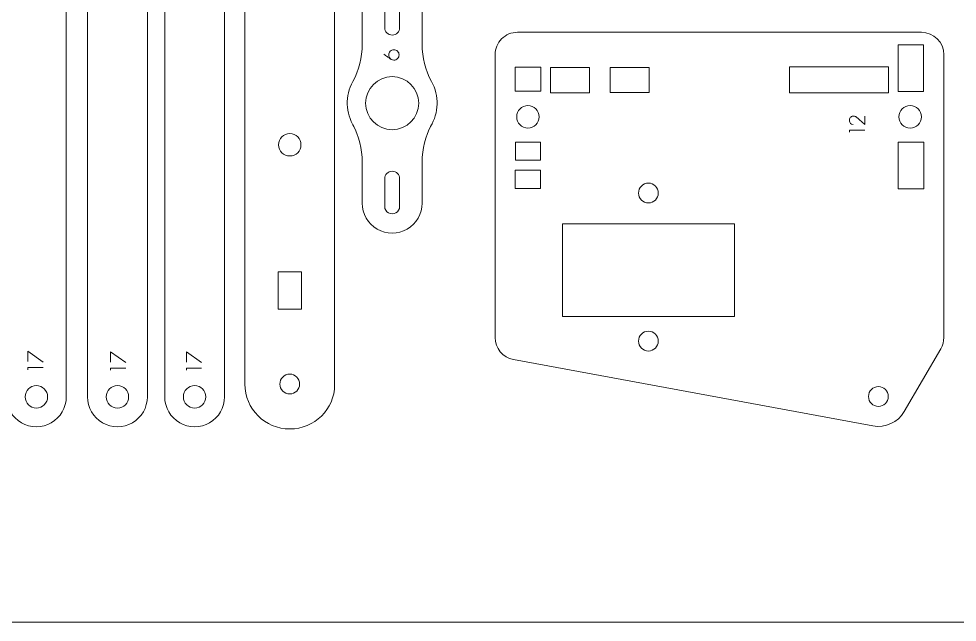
# Model space of a CAD drawing. Header units: millimetres. Extents: x 1 to 3601, y 1 to 1248.
# Drawn here: x 1348.5 to 1473.9, y 1.5 to 82.2 of the extents above; entities that cross this region are included whole.
import ezdxf

# ---------------------------------------------------------------- set-up
doc = ezdxf.new("R2010")
doc.units = ezdxf.units.MM
doc.layers.get('0').update_dxf_attribs({"lineweight": 5})
for name, color, linetype, lineweight in [('MARCATGE', 1, 'Continuous', 5), ('NO IMPRES', 5, 'Continuous', 5), ('TALL 1', 4, 'Continuous', 5)]:
    doc.layers.add(name, color=color, linetype=linetype, lineweight=lineweight)

msp = doc.modelspace()

# ---------------------------------------------------------------- linework, layer by layer
for points, knots in [([(1390.73, 108.13), (1390.73, 108.13), (1390.7, 108.19), (1390.7, 108.19), (1390.7, 108.19), (1390.7, 108.19), (1390.7, 33.25), (1390.7, 33.25), (1390.7, 33.25), (1390.7, 29.94), (1388.01, 27.33), (1384.7, 27.33), (1384.7, 27.33), (1381.38, 27.33), (1378.7, 30.02), (1378.7, 33.33), (1378.7, 33.33), (1378.7, 33.33), (1378.7, 108.19), (1378.7, 108.19), (1378.7, 108.19), (1378.7, 108.19), (1378.69, 108.14), (1378.69, 108.14), (1378.69, 108.14), (1377.54, 109.42), (1376.81, 111.17), (1376.81, 113.41), (1376.81, 113.41), (1376.81, 117.77), (1380.35, 121.31), (1384.72, 121.31), (1384.72, 121.31), (1389.08, 121.31), (1392.62, 117.77), (1392.62, 113.41), (1392.62, 113.41), (1392.62, 111.17), (1391.88, 109.41), (1390.73, 108.13)], [0, 0, 0, 0, 0.090909, 0.090909, 0.090909, 0.090909, 0.181818, 0.181818, 0.181818, 0.181818, 0.272727, 0.272727, 0.272727, 0.272727, 0.363636, 0.363636, 0.363636, 0.363636, 0.454545, 0.454545, 0.454545, 0.454545, 0.545455, 0.545455, 0.545455, 0.545455, 0.636364, 0.636364, 0.636364, 0.636364, 0.727273, 0.727273, 0.727273, 0.727273, 0.818182, 0.818182, 0.818182, 0.818182, 1, 1, 1, 1]), ([(1346.82, 111.62), (1346.82, 111.62), (1346.82, 31.62), (1346.82, 31.62), (1346.82, 31.62), (1346.82, 30.19), (1347.58, 28.87), (1348.82, 28.15), (1348.82, 28.15), (1350.05, 27.44), (1351.58, 27.44), (1352.82, 28.15), (1352.82, 28.15), (1354.05, 28.87), (1354.82, 30.19), (1354.82, 31.62), (1354.82, 31.62), (1354.82, 31.62), (1354.82, 111.62), (1354.82, 111.62), (1354.82, 111.62), (1354.82, 113.83), (1353.03, 115.62), (1350.82, 115.62), (1350.82, 115.62), (1348.61, 115.62), (1346.82, 113.83), (1346.82, 111.62)], [0, 0, 0, 0, 0.125, 0.125, 0.125, 0.125, 0.25, 0.25, 0.25, 0.25, 0.375, 0.375, 0.375, 0.375, 0.5, 0.5, 0.5, 0.5, 0.625, 0.625, 0.625, 0.625, 0.75, 0.75, 0.75, 0.75, 1, 1, 1, 1]), ([(1357.66, 111.62), (1357.66, 111.62), (1357.66, 31.62), (1357.66, 31.62), (1357.66, 31.62), (1357.66, 30.19), (1358.43, 28.87), (1359.66, 28.15), (1359.66, 28.15), (1360.9, 27.44), (1362.43, 27.44), (1363.66, 28.15), (1363.66, 28.15), (1364.9, 28.87), (1365.66, 30.19), (1365.66, 31.62), (1365.66, 31.62), (1365.66, 31.62), (1365.66, 111.62), (1365.66, 111.62), (1365.66, 111.62), (1365.66, 113.83), (1363.87, 115.62), (1361.66, 115.62), (1361.66, 115.62), (1359.45, 115.62), (1357.66, 113.83), (1357.66, 111.62)], [0, 0, 0, 0, 0.125, 0.125, 0.125, 0.125, 0.25, 0.25, 0.25, 0.25, 0.375, 0.375, 0.375, 0.375, 0.5, 0.5, 0.5, 0.5, 0.625, 0.625, 0.625, 0.625, 0.75, 0.75, 0.75, 0.75, 1, 1, 1, 1]), ([(1367.98, 111.62), (1367.98, 111.62), (1367.98, 31.62), (1367.98, 31.62), (1367.98, 31.62), (1367.98, 30.19), (1368.75, 28.87), (1369.98, 28.15), (1369.98, 28.15), (1371.22, 27.44), (1372.75, 27.44), (1373.98, 28.15), (1373.98, 28.15), (1375.22, 28.87), (1375.98, 30.19), (1375.98, 31.62), (1375.98, 31.62), (1375.98, 31.62), (1375.98, 111.62), (1375.98, 111.62), (1375.98, 111.62), (1375.98, 113.83), (1374.19, 115.62), (1371.98, 115.62), (1371.98, 115.62), (1369.77, 115.62), (1367.98, 113.83), (1367.98, 111.62)], [0, 0, 0, 0, 0.125, 0.125, 0.125, 0.125, 0.25, 0.25, 0.25, 0.25, 0.375, 0.375, 0.375, 0.375, 0.5, 0.5, 0.5, 0.5, 0.625, 0.625, 0.625, 0.625, 0.75, 0.75, 0.75, 0.75, 1, 1, 1, 1]), ([(1393.14, 67.98), (1393.14, 67.98), (1393.27, 67.76), (1393.27, 67.76), (1393.27, 67.76), (1392.17, 69.56), (1392.07, 71.86), (1393.14, 73.79), (1393.14, 73.79), (1393.96, 75.28), (1394.39, 77.04), (1394.39, 78.74), (1394.39, 78.74), (1394.39, 78.74), (1394.39, 106.09), (1394.39, 106.09), (1394.39, 106.09), (1394.39, 107.52), (1395.15, 108.84), (1396.39, 109.55), (1396.39, 109.55), (1397.63, 110.27), (1399.15, 110.27), (1400.39, 109.55), (1400.39, 109.55), (1401.63, 108.84), (1402.39, 107.52), (1402.39, 106.09), (1402.39, 106.09), (1402.39, 106.09), (1402.39, 78.74), (1402.39, 78.74), (1402.39, 78.74), (1402.39, 77.04), (1402.82, 75.28), (1403.64, 73.79), (1403.64, 73.79), (1404.71, 71.87), (1404.61, 69.58), (1403.53, 67.79), (1403.53, 67.79), (1403.53, 67.79), (1403.64, 67.98), (1403.64, 67.98), (1403.64, 67.98), (1402.82, 66.5), (1402.39, 64.74), (1402.39, 63.04), (1402.39, 63.04), (1402.39, 63.04), (1402.39, 57.52), (1402.39, 57.52), (1402.39, 57.52), (1402.39, 56.09), (1401.63, 54.77), (1400.39, 54.05), (1400.39, 54.05), (1399.15, 53.34), (1397.63, 53.34), (1396.39, 54.05), (1396.39, 54.05), (1395.15, 54.77), (1394.39, 56.09), (1394.39, 57.52), (1394.39, 57.52), (1394.39, 57.52), (1394.39, 63.04), (1394.39, 63.04), (1394.39, 63.04), (1394.39, 64.74), (1393.96, 66.5), (1393.14, 67.98)], [0, 0, 0, 0, 0.052632, 0.052632, 0.052632, 0.052632, 0.105263, 0.105263, 0.105263, 0.105263, 0.157895, 0.157895, 0.157895, 0.157895, 0.210526, 0.210526, 0.210526, 0.210526, 0.263158, 0.263158, 0.263158, 0.263158, 0.315789, 0.315789, 0.315789, 0.315789, 0.368421, 0.368421, 0.368421, 0.368421, 0.421053, 0.421053, 0.421053, 0.421053, 0.473684, 0.473684, 0.473684, 0.473684, 0.526316, 0.526316, 0.526316, 0.526316, 0.578947, 0.578947, 0.578947, 0.578947, 0.631579, 0.631579, 0.631579, 0.631579, 0.684211, 0.684211, 0.684211, 0.684211, 0.736842, 0.736842, 0.736842, 0.736842, 0.789474, 0.789474, 0.789474, 0.789474, 0.842105, 0.842105, 0.842105, 0.842105, 0.894737, 0.894737, 0.894737, 0.894737, 1, 1, 1, 1]), ([(1412.14, 77.37), (1412.14, 78.17), (1412.46, 78.93), (1413.02, 79.49), (1413.02, 79.49), (1413.58, 80.05), (1414.35, 80.37), (1415.14, 80.37), (1415.14, 80.37), (1415.14, 80.37), (1469.14, 80.37), (1469.14, 80.37), (1469.14, 80.37), (1470.8, 80.37), (1472.14, 79.03), (1472.14, 77.37), (1472.14, 77.37), (1472.14, 77.37), (1472.14, 39.57), (1472.14, 39.57), (1472.14, 39.57), (1472.14, 39.04), (1472, 38.52), (1471.74, 38.06), (1471.74, 38.06), (1471.74, 38.06), (1466.85, 29.66), (1466.85, 29.66), (1466.85, 29.66), (1466, 28.2), (1464.33, 27.43), (1462.67, 27.73), (1462.67, 27.73), (1462.67, 27.73), (1414.6, 36.62), (1414.6, 36.62), (1414.6, 36.62), (1413.17, 36.88), (1412.14, 38.12), (1412.14, 39.57), (1412.14, 39.57), (1412.14, 39.57), (1412.14, 77.37), (1412.14, 77.37)], [0, 0, 0, 0, 0.083333, 0.083333, 0.083333, 0.083333, 0.166667, 0.166667, 0.166667, 0.166667, 0.25, 0.25, 0.25, 0.25, 0.333333, 0.333333, 0.333333, 0.333333, 0.416667, 0.416667, 0.416667, 0.416667, 0.5, 0.5, 0.5, 0.5, 0.583333, 0.583333, 0.583333, 0.583333, 0.666667, 0.666667, 0.666667, 0.666667, 0.75, 0.75, 0.75, 0.75, 0.833333, 0.833333, 0.833333, 0.833333, 1, 1, 1, 1])]:
    msp.add_open_spline(points, degree=3, knots=knots)
at = {"layer": 'MARCATGE'}
for points, knots in [([(1397.27, 77.44), (1397.44, 77.32), (1397.59, 77.21), (1397.73, 77.12), (1397.73, 77.12), (1397.79, 77.08), (1397.84, 77.03), (1397.9, 76.99), (1397.9, 76.99), (1397.96, 76.95), (1398.01, 76.91), (1398.06, 76.88), (1398.06, 76.88), (1398.11, 76.84), (1398.15, 76.81), (1398.19, 76.79), (1398.19, 76.79), (1398.22, 76.76), (1398.25, 76.75), (1398.26, 76.74), (1398.26, 76.74), (1398.37, 76.68), (1398.49, 76.65), (1398.62, 76.65), (1398.62, 76.65), (1398.72, 76.65), (1398.81, 76.66), (1398.89, 76.7), (1398.89, 76.7), (1398.97, 76.74), (1399.05, 76.79), (1399.11, 76.85), (1399.11, 76.85), (1399.17, 76.91), (1399.22, 76.98), (1399.26, 77.07), (1399.26, 77.07), (1399.3, 77.15), (1399.31, 77.24), (1399.31, 77.34), (1399.31, 77.34), (1399.31, 77.43), (1399.3, 77.52), (1399.26, 77.61), (1399.26, 77.61), (1399.22, 77.69), (1399.17, 77.77), (1399.11, 77.83), (1399.11, 77.83), (1399.05, 77.89), (1398.97, 77.94), (1398.89, 77.98), (1398.89, 77.98), (1398.81, 78.02), (1398.72, 78.03), (1398.62, 78.03), (1398.62, 78.03), (1398.52, 78.03), (1398.43, 78.02), (1398.35, 77.98), (1398.35, 77.98), (1398.27, 77.94), (1398.19, 77.89), (1398.13, 77.83), (1398.13, 77.83), (1398.07, 77.77), (1398.02, 77.69), (1397.98, 77.61), (1397.98, 77.61), (1397.94, 77.52), (1397.93, 77.43), (1397.93, 77.34), (1397.93, 77.34), (1397.93, 77.21), (1397.96, 77.1), (1398.02, 76.99), (1398.02, 76.99), (1398.08, 76.88), (1398.16, 76.8), (1398.26, 76.74), (1398.26, 76.74), (1398.16, 76.8), (1398.08, 76.88), (1398.02, 76.99), (1398.02, 76.99), (1397.96, 77.1), (1397.93, 77.21), (1397.93, 77.34), (1397.93, 77.34), (1397.93, 77.43), (1397.94, 77.52), (1397.98, 77.61), (1397.98, 77.61), (1398.02, 77.69), (1398.07, 77.77), (1398.13, 77.83), (1398.13, 77.83), (1398.19, 77.89), (1398.27, 77.94), (1398.35, 77.98), (1398.35, 77.98), (1398.43, 78.02), (1398.52, 78.03), (1398.62, 78.03), (1398.62, 78.03), (1398.72, 78.03), (1398.81, 78.02), (1398.89, 77.98), (1398.89, 77.98), (1398.97, 77.94), (1399.05, 77.89), (1399.11, 77.83), (1399.11, 77.83), (1399.17, 77.77), (1399.22, 77.69), (1399.26, 77.61), (1399.26, 77.61), (1399.3, 77.52), (1399.31, 77.43), (1399.31, 77.34), (1399.31, 77.34), (1399.31, 77.24), (1399.3, 77.15), (1399.26, 77.07), (1399.26, 77.07), (1399.22, 76.98), (1399.17, 76.91), (1399.11, 76.85), (1399.11, 76.85), (1399.05, 76.79), (1398.97, 76.74), (1398.89, 76.7), (1398.89, 76.7), (1398.81, 76.66), (1398.72, 76.65), (1398.62, 76.65), (1398.62, 76.65), (1398.49, 76.65), (1398.37, 76.68), (1398.26, 76.74), (1398.26, 76.74), (1398.25, 76.75), (1398.22, 76.76), (1398.19, 76.79), (1398.19, 76.79), (1398.15, 76.81), (1398.11, 76.84), (1398.06, 76.88), (1398.06, 76.88), (1398.01, 76.91), (1397.96, 76.95), (1397.9, 76.99), (1397.9, 76.99), (1397.84, 77.03), (1397.79, 77.08), (1397.73, 77.12), (1397.73, 77.12), (1397.59, 77.21), (1397.44, 77.32), (1397.27, 77.44)], [0, 0, 0, 0, 0.02439, 0.02439, 0.02439, 0.02439, 0.04878, 0.04878, 0.04878, 0.04878, 0.073171, 0.073171, 0.073171, 0.073171, 0.097561, 0.097561, 0.097561, 0.097561, 0.121951, 0.121951, 0.121951, 0.121951, 0.146341, 0.146341, 0.146341, 0.146341, 0.170732, 0.170732, 0.170732, 0.170732, 0.195122, 0.195122, 0.195122, 0.195122, 0.219512, 0.219512, 0.219512, 0.219512, 0.243902, 0.243902, 0.243902, 0.243902, 0.268293, 0.268293, 0.268293, 0.268293, 0.292683, 0.292683, 0.292683, 0.292683, 0.317073, 0.317073, 0.317073, 0.317073, 0.341463, 0.341463, 0.341463, 0.341463, 0.365854, 0.365854, 0.365854, 0.365854, 0.390244, 0.390244, 0.390244, 0.390244, 0.414634, 0.414634, 0.414634, 0.414634, 0.439024, 0.439024, 0.439024, 0.439024, 0.463415, 0.463415, 0.463415, 0.463415, 0.487805, 0.487805, 0.487805, 0.487805, 0.512195, 0.512195, 0.512195, 0.512195, 0.536585, 0.536585, 0.536585, 0.536585, 0.560976, 0.560976, 0.560976, 0.560976, 0.585366, 0.585366, 0.585366, 0.585366, 0.609756, 0.609756, 0.609756, 0.609756, 0.634146, 0.634146, 0.634146, 0.634146, 0.658537, 0.658537, 0.658537, 0.658537, 0.682927, 0.682927, 0.682927, 0.682927, 0.707317, 0.707317, 0.707317, 0.707317, 0.731707, 0.731707, 0.731707, 0.731707, 0.756098, 0.756098, 0.756098, 0.756098, 0.780488, 0.780488, 0.780488, 0.780488, 0.804878, 0.804878, 0.804878, 0.804878, 0.829268, 0.829268, 0.829268, 0.829268, 0.853659, 0.853659, 0.853659, 0.853659, 0.878049, 0.878049, 0.878049, 0.878049, 0.902439, 0.902439, 0.902439, 0.902439, 0.926829, 0.926829, 0.926829, 0.926829, 0.95122, 0.95122, 0.95122, 0.95122, 1, 1, 1, 1]), ([(1461.58, 68.04), (1461.39, 68.21), (1461.22, 68.36), (1461.07, 68.5), (1461.07, 68.5), (1461.01, 68.56), (1460.94, 68.62), (1460.88, 68.68), (1460.88, 68.68), (1460.82, 68.73), (1460.76, 68.78), (1460.7, 68.83), (1460.7, 68.83), (1460.65, 68.88), (1460.61, 68.92), (1460.57, 68.95), (1460.57, 68.95), (1460.53, 68.98), (1460.51, 69), (1460.5, 69), (1460.5, 69), (1460.48, 69.01), (1460.46, 69.03), (1460.43, 69.05), (1460.43, 69.05), (1460.41, 69.07), (1460.38, 69.08), (1460.34, 69.1), (1460.34, 69.1), (1460.31, 69.12), (1460.27, 69.13), (1460.22, 69.15), (1460.22, 69.15), (1460.17, 69.16), (1460.12, 69.17), (1460.06, 69.17), (1460.06, 69.17), (1460, 69.17), (1459.93, 69.16), (1459.87, 69.14), (1459.87, 69.14), (1459.81, 69.12), (1459.75, 69.08), (1459.7, 69.04), (1459.7, 69.04), (1459.65, 69), (1459.61, 68.94), (1459.58, 68.87), (1459.58, 68.87), (1459.55, 68.8), (1459.54, 68.72), (1459.54, 68.62), (1459.54, 68.62), (1459.54, 68.43), (1459.58, 68.28), (1459.67, 68.19), (1459.67, 68.19), (1459.75, 68.09), (1459.86, 68.05), (1460, 68.05), (1460, 68.05), (1459.86, 68.05), (1459.75, 68.09), (1459.67, 68.19), (1459.67, 68.19), (1459.58, 68.28), (1459.54, 68.43), (1459.54, 68.62), (1459.54, 68.62), (1459.54, 68.72), (1459.55, 68.8), (1459.58, 68.87), (1459.58, 68.87), (1459.61, 68.94), (1459.65, 69), (1459.7, 69.04), (1459.7, 69.04), (1459.75, 69.08), (1459.81, 69.12), (1459.87, 69.14), (1459.87, 69.14), (1459.93, 69.16), (1460, 69.17), (1460.06, 69.17), (1460.06, 69.17), (1460.12, 69.17), (1460.17, 69.16), (1460.22, 69.15), (1460.22, 69.15), (1460.27, 69.13), (1460.31, 69.12), (1460.34, 69.1), (1460.34, 69.1), (1460.38, 69.08), (1460.41, 69.07), (1460.43, 69.05), (1460.43, 69.05), (1460.46, 69.03), (1460.48, 69.01), (1460.5, 69), (1460.5, 69), (1460.51, 69), (1460.53, 68.98), (1460.57, 68.95), (1460.57, 68.95), (1460.61, 68.92), (1460.65, 68.88), (1460.7, 68.83), (1460.7, 68.83), (1460.76, 68.78), (1460.82, 68.73), (1460.88, 68.68), (1460.88, 68.68), (1460.94, 68.62), (1461.01, 68.56), (1461.07, 68.5), (1461.07, 68.5), (1461.22, 68.36), (1461.39, 68.21), (1461.58, 68.04), (1461.58, 68.04), (1461.58, 68.04), (1461.58, 69.15), (1461.58, 69.15), (1461.58, 69.15), (1461.58, 69.15), (1461.58, 68.04), (1461.58, 68.04)], [0, 0, 0, 0, 0.030303, 0.030303, 0.030303, 0.030303, 0.060606, 0.060606, 0.060606, 0.060606, 0.090909, 0.090909, 0.090909, 0.090909, 0.121212, 0.121212, 0.121212, 0.121212, 0.151515, 0.151515, 0.151515, 0.151515, 0.181818, 0.181818, 0.181818, 0.181818, 0.212121, 0.212121, 0.212121, 0.212121, 0.242424, 0.242424, 0.242424, 0.242424, 0.272727, 0.272727, 0.272727, 0.272727, 0.30303, 0.30303, 0.30303, 0.30303, 0.333333, 0.333333, 0.333333, 0.333333, 0.363636, 0.363636, 0.363636, 0.363636, 0.393939, 0.393939, 0.393939, 0.393939, 0.424242, 0.424242, 0.424242, 0.424242, 0.454545, 0.454545, 0.454545, 0.454545, 0.484848, 0.484848, 0.484848, 0.484848, 0.515152, 0.515152, 0.515152, 0.515152, 0.545455, 0.545455, 0.545455, 0.545455, 0.575758, 0.575758, 0.575758, 0.575758, 0.606061, 0.606061, 0.606061, 0.606061, 0.636364, 0.636364, 0.636364, 0.636364, 0.666667, 0.666667, 0.666667, 0.666667, 0.69697, 0.69697, 0.69697, 0.69697, 0.727273, 0.727273, 0.727273, 0.727273, 0.757576, 0.757576, 0.757576, 0.757576, 0.787879, 0.787879, 0.787879, 0.787879, 0.818182, 0.818182, 0.818182, 0.818182, 0.848485, 0.848485, 0.848485, 0.848485, 0.878788, 0.878788, 0.878788, 0.878788, 0.909091, 0.909091, 0.909091, 0.909091, 0.939394, 0.939394, 0.939394, 0.939394, 1, 1, 1, 1]), ([(1459.55, 67.29), (1459.55, 67.29), (1459.55, 67), (1459.55, 67), (1459.55, 67), (1459.55, 67), (1459.55, 67.29), (1459.55, 67.29), (1459.55, 67.29), (1459.55, 67.29), (1461.58, 67.29), (1461.58, 67.29), (1461.58, 67.29), (1461.58, 67.29), (1459.55, 67.29), (1459.55, 67.29)], [0, 0, 0, 0, 0.2, 0.2, 0.2, 0.2, 0.4, 0.4, 0.4, 0.4, 0.6, 0.6, 0.6, 0.6, 1, 1, 1, 1]), ([(1349.68, 37.73), (1349.68, 37.73), (1351.72, 36.27), (1351.72, 36.27), (1351.72, 36.27), (1351.72, 36.27), (1349.68, 37.73), (1349.68, 37.73), (1349.68, 37.73), (1349.68, 37.73), (1349.68, 36.35), (1349.68, 36.35), (1349.68, 36.35), (1349.68, 36.35), (1349.68, 37.73), (1349.68, 37.73)], [0, 0, 0, 0, 0.2, 0.2, 0.2, 0.2, 0.4, 0.4, 0.4, 0.4, 0.6, 0.6, 0.6, 0.6, 1, 1, 1, 1]), ([(1360.73, 37.66), (1360.73, 37.66), (1362.76, 36.21), (1362.76, 36.21), (1362.76, 36.21), (1362.76, 36.21), (1360.73, 37.66), (1360.73, 37.66), (1360.73, 37.66), (1360.73, 37.66), (1360.73, 36.28), (1360.73, 36.28), (1360.73, 36.28), (1360.73, 36.28), (1360.73, 37.66), (1360.73, 37.66)], [0, 0, 0, 0, 0.2, 0.2, 0.2, 0.2, 0.4, 0.4, 0.4, 0.4, 0.6, 0.6, 0.6, 0.6, 1, 1, 1, 1]), ([(1370.89, 37.66), (1370.89, 37.66), (1372.92, 36.21), (1372.92, 36.21), (1372.92, 36.21), (1372.92, 36.21), (1370.89, 37.66), (1370.89, 37.66), (1370.89, 37.66), (1370.89, 37.66), (1370.89, 36.28), (1370.89, 36.28), (1370.89, 36.28), (1370.89, 36.28), (1370.89, 37.66), (1370.89, 37.66)], [0, 0, 0, 0, 0.2, 0.2, 0.2, 0.2, 0.4, 0.4, 0.4, 0.4, 0.6, 0.6, 0.6, 0.6, 1, 1, 1, 1]), ([(1349.68, 35.53), (1349.68, 35.53), (1349.68, 35.23), (1349.68, 35.23), (1349.68, 35.23), (1349.68, 35.23), (1349.68, 35.53), (1349.68, 35.53), (1349.68, 35.53), (1349.68, 35.53), (1351.72, 35.53), (1351.72, 35.53), (1351.72, 35.53), (1351.72, 35.53), (1349.68, 35.53), (1349.68, 35.53)], [0, 0, 0, 0, 0.2, 0.2, 0.2, 0.2, 0.4, 0.4, 0.4, 0.4, 0.6, 0.6, 0.6, 0.6, 1, 1, 1, 1]), ([(1360.73, 35.46), (1360.73, 35.46), (1360.73, 35.17), (1360.73, 35.17), (1360.73, 35.17), (1360.73, 35.17), (1360.73, 35.46), (1360.73, 35.46), (1360.73, 35.46), (1360.73, 35.46), (1362.76, 35.46), (1362.76, 35.46), (1362.76, 35.46), (1362.76, 35.46), (1360.73, 35.46), (1360.73, 35.46)], [0, 0, 0, 0, 0.2, 0.2, 0.2, 0.2, 0.4, 0.4, 0.4, 0.4, 0.6, 0.6, 0.6, 0.6, 1, 1, 1, 1]), ([(1370.89, 35.46), (1370.89, 35.46), (1370.89, 35.17), (1370.89, 35.17), (1370.89, 35.17), (1370.89, 35.17), (1370.89, 35.46), (1370.89, 35.46), (1370.89, 35.46), (1370.89, 35.46), (1372.92, 35.46), (1372.92, 35.46), (1372.92, 35.46), (1372.92, 35.46), (1370.89, 35.46), (1370.89, 35.46)], [0, 0, 0, 0, 0.2, 0.2, 0.2, 0.2, 0.4, 0.4, 0.4, 0.4, 0.6, 0.6, 0.6, 0.6, 1, 1, 1, 1])]:
    msp.add_open_spline(points, degree=3, knots=knots, dxfattribs=at)
at = {"layer": 'NO IMPRES', "lineweight": 5}
msp.add_lwpolyline([(1200.74, 1.48), (1200.74, 301.48), (1800.74, 301.48), (1800.74, 1.48)], close=True, dxfattribs=at)
at = {"layer": 'TALL 1'}
for points in [[(1466.03, 72.47), (1469.44, 72.47), (1469.44, 78.69), (1466.03, 78.69)], [(1414.85, 72.5), (1418.28, 72.5), (1418.28, 75.71), (1414.85, 75.71)], [(1419.55, 72.28), (1424.78, 72.28), (1424.78, 75.68), (1419.55, 75.68)], [(1427.53, 72.3), (1432.74, 72.3), (1432.74, 75.68), (1427.53, 75.68)], [(1451.53, 72.28), (1464.75, 72.28), (1464.75, 75.76), (1451.53, 75.76)], [(1414.87, 63.26), (1418.22, 63.26), (1418.22, 65.68), (1414.87, 65.68)], [(1466.03, 59.45), (1469.47, 59.45), (1469.47, 65.69), (1466.03, 65.69)], [(1414.84, 59.49), (1418.22, 59.49), (1418.22, 61.94), (1414.84, 61.94)]]:
    msp.add_lwpolyline(points, close=True, dxfattribs=at)
for points, knots in [([(1399.39, 80.99), (1399.39, 80.99), (1399.39, 85.99), (1399.39, 85.99), (1399.39, 85.99), (1399.39, 86.35), (1399.2, 86.68), (1398.89, 86.86), (1398.89, 86.86), (1398.58, 87.03), (1398.2, 87.03), (1397.89, 86.86), (1397.89, 86.86), (1397.58, 86.68), (1397.39, 86.35), (1397.39, 85.99), (1397.39, 85.99), (1397.39, 85.99), (1397.39, 80.99), (1397.39, 80.99), (1397.39, 80.99), (1397.39, 80.44), (1397.84, 79.99), (1398.39, 79.99), (1398.39, 79.99), (1398.94, 79.99), (1399.39, 80.44), (1399.39, 80.99)], [0, 0, 0, 0, 0.125, 0.125, 0.125, 0.125, 0.25, 0.25, 0.25, 0.25, 0.375, 0.375, 0.375, 0.375, 0.5, 0.5, 0.5, 0.5, 0.625, 0.625, 0.625, 0.625, 0.75, 0.75, 0.75, 0.75, 1, 1, 1, 1]), ([(1398.39, 67.34), (1400.35, 67.34), (1401.94, 68.93), (1401.94, 70.89), (1401.94, 70.89), (1401.94, 72.85), (1400.35, 74.44), (1398.39, 74.44), (1398.39, 74.44), (1396.43, 74.44), (1394.84, 72.85), (1394.84, 70.89), (1394.84, 70.89), (1394.84, 68.93), (1396.43, 67.34), (1398.39, 67.34)], [0, 0, 0, 0, 0.2, 0.2, 0.2, 0.2, 0.4, 0.4, 0.4, 0.4, 0.6, 0.6, 0.6, 0.6, 1, 1, 1, 1]), ([(1418.04, 69.07), (1418.04, 68.24), (1417.37, 67.57), (1416.54, 67.57), (1416.54, 67.57), (1415.71, 67.57), (1415.04, 68.24), (1415.04, 69.07), (1415.04, 69.07), (1415.04, 69.9), (1415.71, 70.57), (1416.54, 70.57), (1416.54, 70.57), (1417.37, 70.57), (1418.04, 69.9), (1418.04, 69.07)], [0, 0, 0, 0, 0.2, 0.2, 0.2, 0.2, 0.4, 0.4, 0.4, 0.4, 0.6, 0.6, 0.6, 0.6, 1, 1, 1, 1]), ([(1469.14, 69.07), (1469.14, 68.24), (1468.47, 67.57), (1467.64, 67.57), (1467.64, 67.57), (1466.81, 67.57), (1466.14, 68.24), (1466.14, 69.07), (1466.14, 69.07), (1466.14, 69.9), (1466.81, 70.57), (1467.64, 70.57), (1467.64, 70.57), (1468.47, 70.57), (1469.14, 69.9), (1469.14, 69.07)], [0, 0, 0, 0, 0.2, 0.2, 0.2, 0.2, 0.4, 0.4, 0.4, 0.4, 0.6, 0.6, 0.6, 0.6, 1, 1, 1, 1]), ([(1384.7, 63.83), (1383.87, 63.83), (1383.2, 64.5), (1383.2, 65.33), (1383.2, 65.33), (1383.2, 66.16), (1383.87, 66.83), (1384.7, 66.83), (1384.7, 66.83), (1385.52, 66.83), (1386.2, 66.16), (1386.2, 65.33), (1386.2, 65.33), (1386.2, 64.5), (1385.52, 63.83), (1384.7, 63.83)], [0, 0, 0, 0, 0.2, 0.2, 0.2, 0.2, 0.4, 0.4, 0.4, 0.4, 0.6, 0.6, 0.6, 0.6, 1, 1, 1, 1]), ([(1399.39, 56.91), (1399.39, 56.91), (1399.39, 57.09), (1399.39, 57.09), (1399.39, 57.09), (1399.39, 56.73), (1399.2, 56.4), (1398.89, 56.22), (1398.89, 56.22), (1398.58, 56.04), (1398.2, 56.04), (1397.89, 56.22), (1397.89, 56.22), (1397.58, 56.4), (1397.39, 56.73), (1397.39, 57.09), (1397.39, 57.09), (1397.39, 57.09), (1397.39, 60.79), (1397.39, 60.79), (1397.39, 60.79), (1397.39, 61.34), (1397.84, 61.79), (1398.39, 61.79), (1398.39, 61.79), (1398.94, 61.79), (1399.39, 61.34), (1399.39, 60.79), (1399.39, 60.79), (1399.39, 60.79), (1399.39, 56.91), (1399.39, 56.91)], [0, 0, 0, 0, 0.111111, 0.111111, 0.111111, 0.111111, 0.222222, 0.222222, 0.222222, 0.222222, 0.333333, 0.333333, 0.333333, 0.333333, 0.444444, 0.444444, 0.444444, 0.444444, 0.555556, 0.555556, 0.555556, 0.555556, 0.666667, 0.666667, 0.666667, 0.666667, 0.777778, 0.777778, 0.777778, 0.777778, 1, 1, 1, 1]), ([(1433.97, 58.87), (1433.97, 58.14), (1433.37, 57.55), (1432.64, 57.55), (1432.64, 57.55), (1431.91, 57.55), (1431.32, 58.14), (1431.32, 58.87), (1431.32, 58.87), (1431.32, 59.6), (1431.91, 60.2), (1432.64, 60.2), (1432.64, 60.2), (1433.37, 60.2), (1433.97, 59.6), (1433.97, 58.87)], [0, 0, 0, 0, 0.2, 0.2, 0.2, 0.2, 0.4, 0.4, 0.4, 0.4, 0.6, 0.6, 0.6, 0.6, 1, 1, 1, 1]), ([(1421.14, 54.77), (1421.14, 54.77), (1444.14, 54.77), (1444.14, 54.77), (1444.14, 54.77), (1444.14, 54.77), (1444.14, 42.37), (1444.14, 42.37), (1444.14, 42.37), (1444.14, 42.37), (1421.14, 42.37), (1421.14, 42.37), (1421.14, 42.37), (1421.14, 42.37), (1421.14, 54.77), (1421.14, 54.77)], [0, 0, 0, 0, 0.2, 0.2, 0.2, 0.2, 0.4, 0.4, 0.4, 0.4, 0.6, 0.6, 0.6, 0.6, 1, 1, 1, 1]), ([(1383.2, 43.33), (1383.2, 43.33), (1383.15, 43.33), (1383.15, 43.33), (1383.15, 43.33), (1383.15, 43.33), (1383.15, 48.33), (1383.15, 48.33), (1383.15, 48.33), (1383.15, 48.33), (1383.2, 48.33), (1383.2, 48.33), (1383.2, 48.33), (1383.2, 48.33), (1386.2, 48.33), (1386.2, 48.33), (1386.2, 48.33), (1386.2, 48.33), (1386.25, 48.33), (1386.25, 48.33), (1386.25, 48.33), (1386.25, 48.33), (1386.25, 43.33), (1386.25, 43.33), (1386.25, 43.33), (1386.25, 43.33), (1386.2, 43.33), (1386.2, 43.33), (1386.2, 43.33), (1386.2, 43.33), (1383.2, 43.33), (1383.2, 43.33)], [0, 0, 0, 0, 0.111111, 0.111111, 0.111111, 0.111111, 0.222222, 0.222222, 0.222222, 0.222222, 0.333333, 0.333333, 0.333333, 0.333333, 0.444444, 0.444444, 0.444444, 0.444444, 0.555556, 0.555556, 0.555556, 0.555556, 0.666667, 0.666667, 0.666667, 0.666667, 0.777778, 0.777778, 0.777778, 0.777778, 1, 1, 1, 1]), ([(1433.97, 39.07), (1433.97, 38.34), (1433.37, 37.75), (1432.64, 37.75), (1432.64, 37.75), (1431.91, 37.75), (1431.32, 38.34), (1431.32, 39.07), (1431.32, 39.07), (1431.32, 39.8), (1431.91, 40.4), (1432.64, 40.4), (1432.64, 40.4), (1433.37, 40.4), (1433.97, 39.8), (1433.97, 39.07)], [0, 0, 0, 0, 0.2, 0.2, 0.2, 0.2, 0.4, 0.4, 0.4, 0.4, 0.6, 0.6, 0.6, 0.6, 1, 1, 1, 1]), ([(1384.7, 32.01), (1383.96, 32.01), (1383.37, 32.6), (1383.37, 33.33), (1383.37, 33.33), (1383.37, 34.06), (1383.96, 34.66), (1384.7, 34.66), (1384.7, 34.66), (1385.43, 34.66), (1386.02, 34.06), (1386.02, 33.33), (1386.02, 33.33), (1386.02, 32.6), (1385.43, 32.01), (1384.7, 32.01)], [0, 0, 0, 0, 0.2, 0.2, 0.2, 0.2, 0.4, 0.4, 0.4, 0.4, 0.6, 0.6, 0.6, 0.6, 1, 1, 1, 1]), ([(1350.82, 33.12), (1349.99, 33.12), (1349.32, 32.45), (1349.32, 31.62), (1349.32, 31.62), (1349.32, 30.79), (1349.99, 30.12), (1350.82, 30.12), (1350.82, 30.12), (1351.64, 30.12), (1352.32, 30.79), (1352.32, 31.62), (1352.32, 31.62), (1352.32, 32.45), (1351.64, 33.12), (1350.82, 33.12)], [0, 0, 0, 0, 0.2, 0.2, 0.2, 0.2, 0.4, 0.4, 0.4, 0.4, 0.6, 0.6, 0.6, 0.6, 1, 1, 1, 1]), ([(1361.66, 33.12), (1360.84, 33.12), (1360.16, 32.45), (1360.16, 31.62), (1360.16, 31.62), (1360.16, 30.79), (1360.84, 30.12), (1361.66, 30.12), (1361.66, 30.12), (1362.49, 30.12), (1363.16, 30.79), (1363.16, 31.62), (1363.16, 31.62), (1363.16, 32.45), (1362.49, 33.12), (1361.66, 33.12)], [0, 0, 0, 0, 0.2, 0.2, 0.2, 0.2, 0.4, 0.4, 0.4, 0.4, 0.6, 0.6, 0.6, 0.6, 1, 1, 1, 1]), ([(1371.98, 33.12), (1371.15, 33.12), (1370.48, 32.45), (1370.48, 31.62), (1370.48, 31.62), (1370.48, 30.79), (1371.15, 30.12), (1371.98, 30.12), (1371.98, 30.12), (1372.81, 30.12), (1373.48, 30.79), (1373.48, 31.62), (1373.48, 31.62), (1373.48, 32.45), (1372.81, 33.12), (1371.98, 33.12)], [0, 0, 0, 0, 0.2, 0.2, 0.2, 0.2, 0.4, 0.4, 0.4, 0.4, 0.6, 0.6, 0.6, 0.6, 1, 1, 1, 1]), ([(1464.72, 31.67), (1464.72, 30.93), (1464.12, 30.34), (1463.39, 30.34), (1463.39, 30.34), (1462.66, 30.34), (1462.07, 30.93), (1462.07, 31.67), (1462.07, 31.67), (1462.07, 32.4), (1462.66, 32.99), (1463.39, 32.99), (1463.39, 32.99), (1464.12, 32.99), (1464.72, 32.4), (1464.72, 31.67)], [0, 0, 0, 0, 0.2, 0.2, 0.2, 0.2, 0.4, 0.4, 0.4, 0.4, 0.6, 0.6, 0.6, 0.6, 1, 1, 1, 1])]:
    msp.add_open_spline(points, degree=3, knots=knots, dxfattribs=at)

doc.saveas('drawing.dxf')
